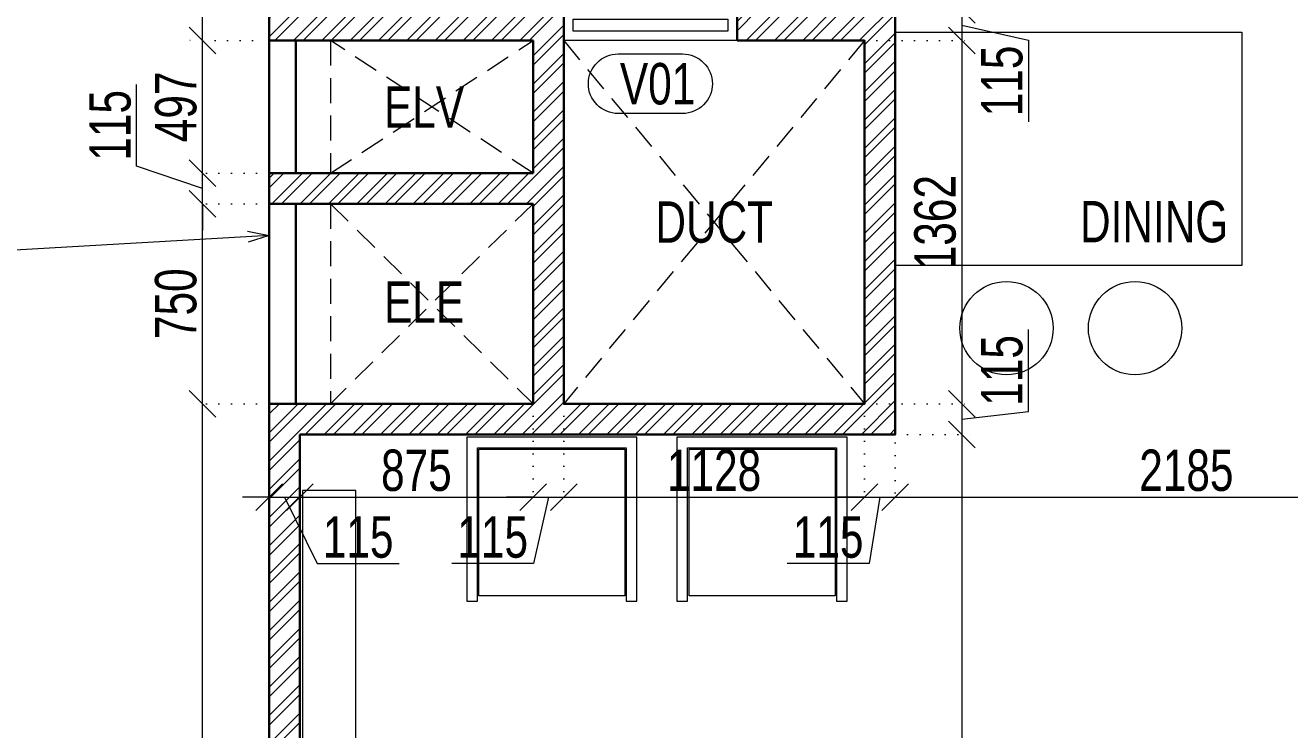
# Model space of a CAD drawing. Header units: inches. Extents: x 785882 to 928568, y 496782 to 576896.
# Drawn here: x 873649 to 878391, y 517957 to 520599 of the extents above; entities that cross this region are included whole.
import ezdxf
from ezdxf.enums import TextEntityAlignment as Align

# ---------------------------------------------------------------- set-up
doc = ezdxf.new("R2010")
doc.units = ezdxf.units.IN
doc.header["$LTSCALE"] = 750
doc.header["$MEASUREMENT"] = 0
doc.linetypes.add('DOT', pattern=[0.25, 0, -0.25])
doc.linetypes.add('HIDDEN2', pattern=[0.1875, 0.125, -0.0625])
for name, color, linetype, lineweight in [('d-fur', 250, 'Continuous', 9), ('DIMENSION WORKING-MSA', 222, 'Continuous', 13), ('DOTTED LINE-MSA', 3, 'HIDDEN2', 13), ('ELE-01-MSA', 7, 'Continuous', 30), ('FURNITURE-MSA', 251, 'Continuous', 5), ('TEXT DETAIL-MSA', 212, 'Continuous', 13), ('TEXT ROOM NAME-MSA', 210, 'Continuous', 13), ('WALL HATCH-MSA', 251, 'Continuous', 9), ('WALL-MSA', 32, 'Continuous', 30), ('WINDOE NO-MAS', 4, 'Continuous', 9), ('WINDOW-MSA', 50, 'Continuous', 13)]:
    doc.layers.add(name, color=color, linetype=linetype, lineweight=lineweight)
doc.styles.add('AR', font='swisscl.ttf')
doc.styles.add('ARIAL', font='swisscl.ttf', dxfattribs={"height": 360})
doc.styles.add('Arial-Reg', font='swisscl.ttf', dxfattribs={"height": 155})
doc.styles.add('Arial-Reg+0.8Sc', font='swisscl.ttf')
doc.styles.add('MtXpl_Swis721_LtCn_B', font='swisscl.ttf')
doc.dimstyles.new('100 K.T', dxfattribs={"dimtxt": 360, "dimasz": 80, "dimexe": 0.18, "dimexo": 0.0625, "dimgap": 1, "dimtad": 1, "dimdec": 0, "dimzin": 0, "dimdsep": 46, "dimtxsty": 'ARIAL', "dimblk": 'DOT', "dimcen": 0.09, "dimse1": 1, "dimse2": 1, "dimclrd": 50, "dimclrt": 256, "dimadec": 0, "dimazin": 0, "dimtfac": 1, "dimtdec": 0, "dimtofl": 0, "dimtmove": 1, "dimatfit": 0, "dimfxl": 1, "dimtolj": 1, "dimtzin": 0, "dimlwd": -1, "dimarcsym": 0})
doc.dimstyles.new('WORKING DIM', dxfattribs={"dimtxt": 155, "dimasz": 100, "dimexe": 50, "dimexo": 0, "dimgap": 20, "dimtad": 1, "dimdec": 0, "dimzin": 0, "dimdsep": 46, "dimtxsty": 'AR', "dimblk": 'OBLIQUE', "dimcen": 0.09, "dimdle": 50, "dimclrd": 256, "dimclre": 250, "dimclrt": 256, "dimadec": 0, "dimazin": 0, "dimtfac": 1, "dimtdec": 0, "dimtofl": 0, "dimtmove": 1, "dimatfit": 0, "dimfxl": 1, "dimtolj": 1, "dimtzin": 0, "dimlwd": -1, "dimlwe": -1, "dimarcsym": 0})

# ---------------------------------------------------------------- blocks, each defined once
blk = doc.blocks.new('_Dot')
at = {"linetype": 'ByBlock', "lineweight": -2}
blk.add_line((-0.5, 0), (-1, 0), dxfattribs=at)
at = {"linetype": 'ByBlock', "const_width": 0.5}
blk.add_lwpolyline([(-0.25, 0, 1), (0.25, 0, 1)], format="xyb", close=True, dxfattribs=at)
blk = doc.blocks.new('A$Caebde61c')
at = {"layer": 'FURNITURE-MSA'}
for points in [[(14925.5, -43505.7), (13625.5, -43505.7), (13625.5, -42630.7), (14925.5, -42630.7)], [(11602.6, -44349), (11402.6, -44349), (11402.6, -45999), (11602.6, -45999)]]:
    blk.add_lwpolyline(points, close=True, dxfattribs=at)
for centre in [(14043.1, -43741), (14525.5, -43741)]:
    blk.add_circle(centre, 175, dxfattribs=at)
blk = doc.blocks.new('Win-Tag-03')
blk.add_lwpolyline([(-130, 120), (130, 120, -0.414214), (250, 0), (250, 0, -0.414214), (130, -120), (-130, -120, -0.414214), (-250, 0), (-250, 0, -0.414214)], format="xyb", close=True)
blk = doc.blocks.new('_Oblique')
at = {"color": 0, "linetype": 'ByBlock', "lineweight": -2}
blk.add_line((-0.5, -0.5), (0.5, 0.5), dxfattribs=at)
blk = doc.blocks.new('*D1381')
at = {"layer": 'Defpoints', "color": 0, "ltscale": 0.25, "transparency": 16777216}
for p in [(876796.4, 520656.7), (876796.4, 520541.7), (877161.4, 520541.7)]:
    blk.add_point(p, dxfattribs=at)
at = {"layer": 'DIMENSION WORKING-MSA', "ltscale": 0.25, "transparency": 16777216}
for p, q in [((877161.4, 520656.7), (877161.4, 520756.7)), ((877161.4, 520656.7), (877161.4, 520541.7)), ((877161.4, 520599.2), (877411.4, 520543.8)), ((877161.4, 520541.7), (877161.4, 520441.7)), ((877411.4, 520543.8), (877411.4, 520237))]:
    blk.add_line(p, q, dxfattribs=at)
at = {"layer": 'DIMENSION WORKING-MSA', "color": 250, "linetype": 'DOT', "ltscale": 0.25, "transparency": 16777216}
for p, q in [((876796.4, 520656.7), (877211.4, 520656.7)), ((876796.4, 520541.7), (877211.4, 520541.7))]:
    blk.add_line(p, q, dxfattribs=at)
at = {"layer": 'DIMENSION WORKING-MSA', "ltscale": 0.25, "transparency": 16777216, "xscale": 100, "yscale": 100, "zscale": 100}
for p, rotation in [((877161.4, 520656.7), 270), ((877161.4, 520541.7), 90)]:
    blk.add_blockref('_Oblique', p, dxfattribs=dict(at, rotation=rotation))
at = {"layer": 'DIMENSION WORKING-MSA', "ltscale": 0.25, "transparency": 16777216, "insert": (877312.3, 520390.4), "char_height": 155, "attachment_point": 5, "rotation": 90, "style": 'AR'}
blk.add_mtext('\\A1;115', dxfattribs=at)
blk = doc.blocks.new('*D1382')
at = {"layer": 'Defpoints', "color": 0, "ltscale": 0.25, "transparency": 16777216}
for p in [(876796.4, 520541.7), (876796.4, 519180), (877161.4, 519180)]:
    blk.add_point(p, dxfattribs=at)
at = {"layer": 'DIMENSION WORKING-MSA', "ltscale": 0.25, "transparency": 16777216}
blk.add_line((877161.4, 520591.7), (877161.4, 519130), dxfattribs=at)
at = {"layer": 'DIMENSION WORKING-MSA', "color": 250, "linetype": 'DOT', "ltscale": 0.25, "transparency": 16777216}
for p, q in [((876796.4, 520541.7), (877211.4, 520541.7)), ((876796.4, 519180), (877211.4, 519180))]:
    blk.add_line(p, q, dxfattribs=at)
at = {"layer": 'DIMENSION WORKING-MSA', "ltscale": 0.25, "transparency": 16777216, "xscale": 100, "yscale": 100, "zscale": 100}
for p, rotation in [((877161.4, 520541.7), 90), ((877161.4, 519180), 270)]:
    blk.add_blockref('_Oblique', p, dxfattribs=dict(at, rotation=rotation))
at = {"layer": 'DIMENSION WORKING-MSA', "ltscale": 0.25, "transparency": 16777216, "insert": (877061.9, 519860.8), "char_height": 155, "attachment_point": 5, "rotation": 90, "style": 'AR'}
blk.add_mtext('\\A1;1362', dxfattribs=at)
blk = doc.blocks.new('*D1383')
at = {"layer": 'Defpoints', "color": 0, "ltscale": 0.25, "transparency": 16777216}
for p in [(876796.4, 519180), (876911.4, 519065), (877161.4, 519065)]:
    blk.add_point(p, dxfattribs=at)
at = {"layer": 'DIMENSION WORKING-MSA', "ltscale": 0.25, "transparency": 16777216}
for p, q in [((877411.4, 519151.3), (877411.4, 519458.1)), ((877161.4, 519230), (877161.4, 519015)), ((877161.4, 519122.5), (877411.4, 519151.3))]:
    blk.add_line(p, q, dxfattribs=at)
at = {"layer": 'DIMENSION WORKING-MSA', "color": 250, "linetype": 'DOT', "ltscale": 0.25, "transparency": 16777216}
for p, q in [((876796.4, 519180), (877211.4, 519180)), ((876911.4, 519065), (877211.4, 519065))]:
    blk.add_line(p, q, dxfattribs=at)
at = {"layer": 'DIMENSION WORKING-MSA', "ltscale": 0.25, "transparency": 16777216, "xscale": 100, "yscale": 100, "zscale": 100}
for p, rotation in [((877161.4, 519180), 90), ((877161.4, 519065), 270)]:
    blk.add_blockref('_Oblique', p, dxfattribs=dict(at, rotation=rotation))
at = {"layer": 'DIMENSION WORKING-MSA', "ltscale": 0.25, "transparency": 16777216, "insert": (877312.3, 519304.7), "char_height": 155, "attachment_point": 5, "rotation": 90, "style": 'AR'}
blk.add_mtext('\\A1;115', dxfattribs=at)
blk = doc.blocks.new('*D1384')
at = {"layer": 'Defpoints', "color": 0, "ltscale": 0.25, "transparency": 16777216}
for p in [(876911.4, 519065), (877161.4, 515845), (877161.4, 515845)]:
    blk.add_point(p, dxfattribs=at)
at = {"layer": 'DIMENSION WORKING-MSA', "ltscale": 0.25, "transparency": 16777216}
blk.add_line((877161.4, 519115), (877161.4, 515795), dxfattribs=at)
at = {"layer": 'DIMENSION WORKING-MSA', "color": 250, "linetype": 'DOT', "ltscale": 0.25, "transparency": 16777216}
for p, q in [((876911.4, 519065), (877211.4, 519065)), ((877161.4, 515845), (877111.4, 515845))]:
    blk.add_line(p, q, dxfattribs=at)
at = {"layer": 'DIMENSION WORKING-MSA', "ltscale": 0.25, "transparency": 16777216, "xscale": 100, "yscale": 100, "zscale": 100}
for p, rotation in [((877161.4, 519065), 90), ((877161.4, 515845), 270)]:
    blk.add_blockref('_Oblique', p, dxfattribs=dict(at, rotation=rotation))
at = {"layer": 'DIMENSION WORKING-MSA', "ltscale": 0.25, "transparency": 16777216, "insert": (877061.9, 517742.5), "char_height": 155, "attachment_point": 5, "rotation": 90, "style": 'AR'}
blk.add_mtext('\\A1;3220', dxfattribs=at)
blk = doc.blocks.new('*D1389')
at = {"layer": 'Defpoints', "color": 0, "ltscale": 0.25, "transparency": 16777216}
for p in [(874313.5, 519180), (874563.5, 519180), (874563.5, 515730)]:
    blk.add_point(p, dxfattribs=at)
at = {"layer": 'DIMENSION WORKING-MSA', "ltscale": 0.25, "transparency": 16777216}
blk.add_line((874313.5, 515680), (874313.5, 519230), dxfattribs=at)
at = {"layer": 'DIMENSION WORKING-MSA', "color": 250, "linetype": 'DOT', "ltscale": 0.25, "transparency": 16777216}
for p, q in [((874563.5, 519180), (874263.5, 519180)), ((874563.5, 515730), (874263.5, 515730))]:
    blk.add_line(p, q, dxfattribs=at)
at = {"layer": 'DIMENSION WORKING-MSA', "ltscale": 0.25, "transparency": 16777216, "xscale": 100, "yscale": 100, "zscale": 100}
for p, rotation in [((874313.5, 519180), 90), ((874313.5, 515730), 270)]:
    blk.add_blockref('_Oblique', p, dxfattribs=dict(at, rotation=rotation))
at = {"layer": 'DIMENSION WORKING-MSA', "ltscale": 0.25, "transparency": 16777216, "insert": (874214, 517455), "char_height": 155, "attachment_point": 5, "rotation": 90, "style": 'AR'}
blk.add_mtext('\\A1;3450', dxfattribs=at)
blk = doc.blocks.new('*D1390')
at = {"layer": 'Defpoints', "color": 0, "ltscale": 0.25, "transparency": 16777216}
for p in [(874313.5, 519930), (874563.5, 519930), (874563.5, 519180)]:
    blk.add_point(p, dxfattribs=at)
at = {"layer": 'DIMENSION WORKING-MSA', "ltscale": 0.25, "transparency": 16777216}
blk.add_line((874313.5, 519130), (874313.5, 519980), dxfattribs=at)
at = {"layer": 'DIMENSION WORKING-MSA', "color": 250, "linetype": 'DOT', "ltscale": 0.25, "transparency": 16777216}
for p, q in [((874563.5, 519930), (874263.5, 519930)), ((874563.5, 519180), (874263.5, 519180))]:
    blk.add_line(p, q, dxfattribs=at)
at = {"layer": 'DIMENSION WORKING-MSA', "ltscale": 0.25, "transparency": 16777216, "xscale": 100, "yscale": 100, "zscale": 100}
for p, rotation in [((874313.5, 519930), 90), ((874313.5, 519180), 270)]:
    blk.add_blockref('_Oblique', p, dxfattribs=dict(at, rotation=rotation))
at = {"layer": 'DIMENSION WORKING-MSA', "ltscale": 0.25, "transparency": 16777216, "insert": (874214.1, 519555), "char_height": 155, "attachment_point": 5, "rotation": 90, "style": 'AR'}
blk.add_mtext('\\A1;750', dxfattribs=at)
blk = doc.blocks.new('*D1391')
at = {"layer": 'Defpoints', "color": 0, "ltscale": 0.25, "transparency": 16777216}
for p in [(874313.5, 520045), (874563.5, 520045), (874563.5, 519930)]:
    blk.add_point(p, dxfattribs=at)
at = {"layer": 'DIMENSION WORKING-MSA', "ltscale": 0.25, "transparency": 16777216}
for p, q in [((874066.7, 520070.4), (874066.7, 520377.2)), ((874313.5, 520045), (874313.5, 520145)), ((874313.5, 519987.5), (874066.7, 520070.4)), ((874313.5, 519930), (874313.5, 520045)), ((874313.5, 519930), (874313.5, 519830))]:
    blk.add_line(p, q, dxfattribs=at)
at = {"layer": 'DIMENSION WORKING-MSA', "color": 250, "linetype": 'DOT', "ltscale": 0.25, "transparency": 16777216}
for p, q in [((874563.5, 520045), (874263.5, 520045)), ((874563.5, 519930), (874263.5, 519930))]:
    blk.add_line(p, q, dxfattribs=at)
at = {"layer": 'DIMENSION WORKING-MSA', "ltscale": 0.25, "transparency": 16777216, "xscale": 100, "yscale": 100, "zscale": 100}
for p, rotation in [((874313.5, 520045), 270), ((874313.5, 519930), 90)]:
    blk.add_blockref('_Oblique', p, dxfattribs=dict(at, rotation=rotation))
at = {"layer": 'DIMENSION WORKING-MSA', "ltscale": 0.25, "transparency": 16777216, "insert": (873967.6, 520223.8), "char_height": 155, "attachment_point": 5, "rotation": 90, "style": 'AR'}
blk.add_mtext('\\A1;115', dxfattribs=at)
blk = doc.blocks.new('*D1392')
at = {"layer": 'Defpoints', "color": 0, "ltscale": 0.25, "transparency": 16777216}
for p in [(874313.5, 520541.7), (874501.8, 520541.7), (874563.5, 520045)]:
    blk.add_point(p, dxfattribs=at)
at = {"layer": 'DIMENSION WORKING-MSA', "ltscale": 0.25, "transparency": 16777216}
blk.add_line((874313.5, 519995), (874313.5, 520591.7), dxfattribs=at)
at = {"layer": 'DIMENSION WORKING-MSA', "color": 250, "linetype": 'DOT', "ltscale": 0.25, "transparency": 16777216}
for p, q in [((874501.8, 520541.7), (874263.5, 520541.7)), ((874563.5, 520045), (874263.5, 520045))]:
    blk.add_line(p, q, dxfattribs=at)
at = {"layer": 'DIMENSION WORKING-MSA', "ltscale": 0.25, "transparency": 16777216, "xscale": 100, "yscale": 100, "zscale": 100}
for p, rotation in [((874313.5, 520541.7), 90), ((874313.5, 520045), 270)]:
    blk.add_blockref('_Oblique', p, dxfattribs=dict(at, rotation=rotation))
at = {"layer": 'DIMENSION WORKING-MSA', "ltscale": 0.25, "transparency": 16777216, "insert": (874214.2, 520293.3), "char_height": 155, "attachment_point": 5, "rotation": 90, "style": 'AR'}
blk.add_mtext('\\A1;497', dxfattribs=at)
blk = doc.blocks.new('*D1393')
at = {"layer": 'Defpoints', "color": 0, "ltscale": 0.25, "transparency": 16777216}
for p in [(874313.5, 522171.7), (874563.5, 522171.7), (874501.8, 520541.7)]:
    blk.add_point(p, dxfattribs=at)
at = {"layer": 'DIMENSION WORKING-MSA', "ltscale": 0.25, "transparency": 16777216}
blk.add_line((874313.5, 520491.7), (874313.5, 522221.7), dxfattribs=at)
at = {"layer": 'DIMENSION WORKING-MSA', "color": 250, "linetype": 'DOT', "ltscale": 0.25, "transparency": 16777216}
for p, q in [((874563.5, 522171.7), (874263.5, 522171.7)), ((874501.8, 520541.7), (874263.5, 520541.7))]:
    blk.add_line(p, q, dxfattribs=at)
at = {"layer": 'DIMENSION WORKING-MSA', "ltscale": 0.25, "transparency": 16777216, "xscale": 100, "yscale": 100, "zscale": 100}
for p, rotation in [((874313.5, 522171.7), 90), ((874313.5, 520541.7), 270)]:
    blk.add_blockref('_Oblique', p, dxfattribs=dict(at, rotation=rotation))
at = {"layer": 'DIMENSION WORKING-MSA', "ltscale": 0.25, "transparency": 16777216, "insert": (874214, 521356.7), "char_height": 155, "attachment_point": 5, "rotation": 90, "style": 'AR'}
blk.add_mtext('\\A1;1630', dxfattribs=at)
blk = doc.blocks.new('*D1231')
at = {"layer": 'Defpoints', "color": 0, "ltscale": 0.25, "transparency": 16777216}
for p in [(874563.5, 518830), (874678.5, 518830), (874678.5, 518830)]:
    blk.add_point(p, dxfattribs=at)
at = {"layer": 'DIMENSION WORKING-MSA', "color": 250, "linetype": 'DOT', "ltscale": 0.25, "transparency": 16777216}
for p, q in [((874563.5, 518830), (874563.5, 518880)), ((874678.5, 518830), (874678.5, 518880))]:
    blk.add_line(p, q, dxfattribs=at)
at = {"layer": 'DIMENSION WORKING-MSA', "ltscale": 0.25, "transparency": 16777216}
for p, q in [((874563.5, 518830), (874463.5, 518830)), ((874563.5, 518830), (874678.5, 518830)), ((874621, 518830), (874744.1, 518580)), ((874678.5, 518830), (874778.5, 518830)), ((874744.1, 518580), (875050.9, 518580))]:
    blk.add_line(p, q, dxfattribs=at)
at = {"layer": 'DIMENSION WORKING-MSA', "ltscale": 0.25, "transparency": 16777216, "xscale": 100, "yscale": 100, "zscale": 100}
blk.add_blockref('_Oblique', (874563.5, 518830), dxfattribs=at)
at = {"layer": 'DIMENSION WORKING-MSA', "ltscale": 0.25, "transparency": 16777216, "xscale": 100, "yscale": 100, "zscale": 100, "rotation": 180}
blk.add_blockref('_Oblique', (874678.5, 518830), dxfattribs=at)
at = {"layer": 'DIMENSION WORKING-MSA', "ltscale": 0.25, "transparency": 16777216, "insert": (874897.5, 518679), "char_height": 155, "attachment_point": 5, "style": 'AR'}
blk.add_mtext('\\A1;115', dxfattribs=at)
blk = doc.blocks.new('*D1232')
at = {"layer": 'Defpoints', "color": 0, "ltscale": 0.25, "transparency": 16777216}
for p in [(875553.4, 519180), (874678.5, 518830), (875553.4, 518830)]:
    blk.add_point(p, dxfattribs=at)
at = {"layer": 'DIMENSION WORKING-MSA', "color": 250, "linetype": 'DOT', "ltscale": 0.25, "transparency": 16777216}
for p, q in [((875553.4, 519180), (875553.4, 518780)), ((874678.5, 518830), (874678.5, 518880))]:
    blk.add_line(p, q, dxfattribs=at)
at = {"layer": 'DIMENSION WORKING-MSA', "ltscale": 0.25, "transparency": 16777216}
blk.add_line((874628.5, 518830), (875603.4, 518830), dxfattribs=at)
at = {"layer": 'DIMENSION WORKING-MSA', "ltscale": 0.25, "transparency": 16777216, "xscale": 100, "yscale": 100, "zscale": 100, "rotation": 180}
blk.add_blockref('_Oblique', (874678.5, 518830), dxfattribs=at)
at = {"layer": 'DIMENSION WORKING-MSA', "ltscale": 0.25, "transparency": 16777216, "xscale": 100, "yscale": 100, "zscale": 100}
blk.add_blockref('_Oblique', (875553.4, 518830), dxfattribs=at)
at = {"layer": 'DIMENSION WORKING-MSA', "ltscale": 0.25, "transparency": 16777216, "insert": (875115.9, 518929.3), "char_height": 155, "attachment_point": 5, "style": 'AR'}
blk.add_mtext('\\A1;875', dxfattribs=at)
blk = doc.blocks.new('*D1233')
at = {"layer": 'Defpoints', "color": 0, "ltscale": 0.25, "transparency": 16777216}
for p in [(875553.4, 519180), (875668.4, 519180), (875668.4, 518830)]:
    blk.add_point(p, dxfattribs=at)
at = {"layer": 'DIMENSION WORKING-MSA', "color": 250, "linetype": 'DOT', "ltscale": 0.25, "transparency": 16777216}
for p, q in [((875553.4, 519180), (875553.4, 518780)), ((875668.4, 519180), (875668.4, 518780))]:
    blk.add_line(p, q, dxfattribs=at)
at = {"layer": 'DIMENSION WORKING-MSA', "ltscale": 0.25, "transparency": 16777216}
for p, q in [((875553.4, 518830), (875453.4, 518830)), ((875553.4, 518830), (875668.4, 518830)), ((875610.9, 518830), (875555.6, 518580)), ((875668.4, 518830), (875768.4, 518830)), ((875555.6, 518580), (875248.7, 518580))]:
    blk.add_line(p, q, dxfattribs=at)
at = {"layer": 'DIMENSION WORKING-MSA', "ltscale": 0.25, "transparency": 16777216, "xscale": 100, "yscale": 100, "zscale": 100}
blk.add_blockref('_Oblique', (875553.4, 518830), dxfattribs=at)
at = {"layer": 'DIMENSION WORKING-MSA', "ltscale": 0.25, "transparency": 16777216, "xscale": 100, "yscale": 100, "zscale": 100, "rotation": 180}
blk.add_blockref('_Oblique', (875668.4, 518830), dxfattribs=at)
at = {"layer": 'DIMENSION WORKING-MSA', "ltscale": 0.25, "transparency": 16777216, "insert": (875402.2, 518679), "char_height": 155, "attachment_point": 5, "style": 'AR'}
blk.add_mtext('\\A1;115', dxfattribs=at)
blk = doc.blocks.new('*D1234')
at = {"layer": 'Defpoints', "color": 0, "ltscale": 0.25, "transparency": 16777216}
for p in [(875668.4, 519180), (876796.4, 519180), (876796.4, 518830)]:
    blk.add_point(p, dxfattribs=at)
at = {"layer": 'DIMENSION WORKING-MSA', "color": 250, "linetype": 'DOT', "ltscale": 0.25, "transparency": 16777216}
for p, q in [((875668.4, 519180), (875668.4, 518780)), ((876796.4, 519180), (876796.4, 518780))]:
    blk.add_line(p, q, dxfattribs=at)
at = {"layer": 'DIMENSION WORKING-MSA', "ltscale": 0.25, "transparency": 16777216}
blk.add_line((875618.4, 518830), (876846.4, 518830), dxfattribs=at)
at = {"layer": 'DIMENSION WORKING-MSA', "ltscale": 0.25, "transparency": 16777216, "xscale": 100, "yscale": 100, "zscale": 100, "rotation": 180}
blk.add_blockref('_Oblique', (875668.4, 518830), dxfattribs=at)
at = {"layer": 'DIMENSION WORKING-MSA', "ltscale": 0.25, "transparency": 16777216, "xscale": 100, "yscale": 100, "zscale": 100}
blk.add_blockref('_Oblique', (876796.4, 518830), dxfattribs=at)
at = {"layer": 'DIMENSION WORKING-MSA', "ltscale": 0.25, "transparency": 16777216, "insert": (876232.4, 518929.3), "char_height": 155, "attachment_point": 5, "style": 'AR'}
blk.add_mtext('\\A1;1128', dxfattribs=at)
blk = doc.blocks.new('*D1235')
at = {"layer": 'Defpoints', "color": 0, "ltscale": 0.25, "transparency": 16777216}
for p in [(876796.4, 519180), (876911.4, 519080), (876911.4, 518830)]:
    blk.add_point(p, dxfattribs=at)
at = {"layer": 'DIMENSION WORKING-MSA', "color": 250, "linetype": 'DOT', "ltscale": 0.25, "transparency": 16777216}
for p, q in [((876796.4, 519180), (876796.4, 518780)), ((876911.4, 519080), (876911.4, 518780))]:
    blk.add_line(p, q, dxfattribs=at)
at = {"layer": 'DIMENSION WORKING-MSA', "ltscale": 0.25, "transparency": 16777216}
for p, q in [((876796.4, 518830), (876696.4, 518830)), ((876796.4, 518830), (876911.4, 518830)), ((876853.9, 518830), (876813.6, 518580)), ((876911.4, 518830), (877011.4, 518830)), ((876813.6, 518580), (876506.7, 518580))]:
    blk.add_line(p, q, dxfattribs=at)
at = {"layer": 'DIMENSION WORKING-MSA', "ltscale": 0.25, "transparency": 16777216, "xscale": 100, "yscale": 100, "zscale": 100}
blk.add_blockref('_Oblique', (876796.4, 518830), dxfattribs=at)
at = {"layer": 'DIMENSION WORKING-MSA', "ltscale": 0.25, "transparency": 16777216, "xscale": 100, "yscale": 100, "zscale": 100, "rotation": 180}
blk.add_blockref('_Oblique', (876911.4, 518830), dxfattribs=at)
at = {"layer": 'DIMENSION WORKING-MSA', "ltscale": 0.25, "transparency": 16777216, "insert": (876660.2, 518679), "char_height": 155, "attachment_point": 5, "style": 'AR'}
blk.add_mtext('\\A1;115', dxfattribs=at)
blk = doc.blocks.new('*D1236')
at = {"layer": 'Defpoints', "color": 0, "ltscale": 0.25, "transparency": 16777216}
for p in [(879096, 519231.9), (876911.4, 519080), (879096, 518830)]:
    blk.add_point(p, dxfattribs=at)
at = {"layer": 'DIMENSION WORKING-MSA', "color": 250, "linetype": 'DOT', "ltscale": 0.25, "transparency": 16777216}
for p, q in [((879096, 519231.9), (879096, 518780)), ((876911.4, 519080), (876911.4, 518780))]:
    blk.add_line(p, q, dxfattribs=at)
at = {"layer": 'DIMENSION WORKING-MSA', "ltscale": 0.25, "transparency": 16777216}
blk.add_line((876861.4, 518830), (879146, 518830), dxfattribs=at)
at = {"layer": 'DIMENSION WORKING-MSA', "ltscale": 0.25, "transparency": 16777216, "xscale": 100, "yscale": 100, "zscale": 100, "rotation": 180}
blk.add_blockref('_Oblique', (876911.4, 518830), dxfattribs=at)
at = {"layer": 'DIMENSION WORKING-MSA', "ltscale": 0.25, "transparency": 16777216, "xscale": 100, "yscale": 100, "zscale": 100}
blk.add_blockref('_Oblique', (879096, 518830), dxfattribs=at)
at = {"layer": 'DIMENSION WORKING-MSA', "ltscale": 0.25, "transparency": 16777216, "insert": (878003.7, 518929.3), "char_height": 155, "attachment_point": 5, "style": 'AR'}
blk.add_mtext('\\A1;2185', dxfattribs=at)

msp = doc.modelspace()

# ---------------------------------------------------------------- hatches: boundary and pattern name
at = {"layer": 'WALL HATCH-MSA'}
h = msp.add_hatch(dxfattribs=at)
h.set_pattern_fill('ANSI32', color=256, scale=200)
h.set_pattern_definition([(45, (36976.4, 0), (-53.0330086, 53.0330086), []), (45, (37011.755, 0), (-53.0330086, 53.0330086), [])])
h.paths.add_polyline_path([(878126, 525140.7), (878126, 525255.7), (874814.1, 525255.7), (874814.1, 525140.7), (875477.9, 525140.7), (875477.9, 522171.7), (874563.5, 522171.7), (874563.5, 520541.7), (875553.4, 520541.7), (875553.4, 520045), (874563.5, 520045), (874563.5, 519930), (875553.4, 519930), (875553.4, 519180), (874563.5, 519180), (874563.5, 515730), (874793.5, 515730), (874793.5, 515845), (874678.5, 515845), (874678.5, 519065), (876911.4, 519065), (876911.4, 521191.7), (876796.4, 521191.7), (876796.4, 520656.7), (876318.4, 520656.7), (876318.4, 520541.7), (876796.4, 520541.7), (876796.4, 519180), (875668.4, 519180), (875668.4, 520656.7), (874678.5, 520656.7), (874678.5, 521941.7), (878196, 521941.7), (878196, 522056.7), (875592.9, 522056.7), (875592.9, 525140.7)])

# ---------------------------------------------------------------- linework, layer by layer
at = {"layer": 'd-fur', "ltscale": 100}
for points in [[(875304.6, 518438.8), (875344.6, 518438.8), (875344.6, 519015), (875903.3, 519015), (875903.3, 518438.8), (875943.3, 518438.8), (875943.3, 519055), (875304.6, 519055)], [(876093.3, 518438.8), (876133.3, 518438.8), (876133.3, 519015), (876692, 519015), (876692, 518438.8), (876732, 518438.8), (876732, 519055), (876093.3, 519055)], [(875897.3, 518458.8), (875350.6, 518458.8), (875350.6, 519009), (875897.3, 519009)], [(876686, 518458.8), (876139.3, 518458.8), (876139.3, 519009), (876686, 519009)]]:
    msp.add_lwpolyline(points, close=True, dxfattribs=at)
at = {"layer": 'DOTTED LINE-MSA'}
for p, q in [((874793.5, 520541.7), (874793.5, 520045)), ((875553.4, 520045), (874793.5, 520541.7)), ((874793.5, 520045), (875553.4, 520541.7)), ((875668.4, 520541.7), (876796.4, 519180)), ((876796.4, 520541.7), (875668.4, 519180)), ((874793.5, 519930), (874793.5, 519180)), ((875553.4, 519930), (874793.5, 519180)), ((874793.5, 519930), (875553.4, 519180))]:
    msp.add_line(p, q, dxfattribs=at)
at = {"layer": 'ELE-01-MSA'}
for p, q in [((874563.5, 520541.7), (874563.5, 520045)), ((874663.5, 520541.7), (874663.5, 520045)), ((874563.5, 519930), (874563.5, 519180)), ((874663.5, 519930), (874663.5, 519180))]:
    msp.add_line(p, q, dxfattribs=at)
at = {"layer": 'WALL-MSA'}
for p, q in [((874563.5, 522171.7), (874563.5, 520541.7)), ((876911.4, 519065), (876911.4, 521191.7)), ((875668.4, 519180), (875668.4, 520656.7)), ((876318.4, 520541.7), (876318.4, 520656.7)), ((875553.4, 520541.7), (874563.5, 520541.7)), ((875553.4, 520045), (875553.4, 520541.7)), ((876796.4, 520541.7), (876318.4, 520541.7)), ((876796.4, 519180), (876796.4, 520541.7)), ((875553.4, 520045), (874563.5, 520045)), ((874563.5, 520045), (874563.5, 519930)), ((875553.4, 519930), (874563.5, 519930)), ((875553.4, 519180), (875553.4, 519930)), ((875553.4, 519180), (874563.5, 519180)), ((874563.5, 519180), (874563.5, 515730)), ((876796.4, 519180), (875668.4, 519180)), ((876911.4, 519065), (874678.5, 519065)), ((874678.5, 519065), (874678.5, 515845))]:
    msp.add_line(p, q, dxfattribs=at)
at = {"layer": 'WINDOW-MSA'}
msp.add_line((876318.4, 520541.7), (875668.4, 520541.7), dxfattribs=at)
msp.add_lwpolyline([(875703.4, 520621.7), (876283.4, 520621.7), (876283.4, 520576.7), (875703.4, 520576.7)], close=True, dxfattribs=at)

# ---------------------------------------------------------------- block references
at = {"layer": 'FURNITURE-MSA'}
msp.add_blockref('A$Caebde61c', (863285.9, 563204), dxfattribs=at)
at = {"layer": 'WINDOE NO-MAS', "xscale": 0.9300595238095237, "yscale": 0.9300595238095237, "zscale": 0.9300595238095237}
msp.add_blockref('Win-Tag-03', (875993.4, 520380), dxfattribs=at)

# ---------------------------------------------------------------- texts
at = {"layer": 'TEXT ROOM NAME-MSA', "lineweight": 0}
for s, style, p in [('ELV', 'Arial-Reg', (874994.7, 520214.7)), ('DUCT', 'Arial-Reg', (876012.4, 519783.8)), ('DINING', 'MtXpl_Swis721_LtCn_B', (877604.9, 519785.3, 0)), ('ELE', 'Arial-Reg', (874994.7, 519483.5))]:
    msp.add_text(s, height=155, dxfattribs=dict(at, style=style)).set_placement(p)
at = {"layer": 'WINDOE NO-MAS', "style": 'Arial-Reg+0.8Sc'}
msp.add_text('V01', height=155, dxfattribs=at).set_placement((876020.6, 520380), align=Align.MIDDLE_CENTER)

# ---------------------------------------------------------------- dimensions: what is measured, and where the dimension line sits
at = {"layer": 'DIMENSION WORKING-MSA', "ltscale": 0.25}
for base, p1, p2, angle, picture, middle in [((874313.5, 522171.7), (874501.8, 520541.7), (874563.5, 522171.7), 270, '*D1393', (874214, 521356.7)), ((874313.5, 520541.7), (874563.5, 520045), (874501.8, 520541.7), 270, '*D1392', (874214.2, 520293.3)), ((877161.4, 519180), (876796.4, 520541.7), (876796.4, 519180), 270, '*D1382', (877061.9, 519860.8)), ((874313.5, 519930), (874563.5, 519180), (874563.5, 519930), 270, '*D1390', (874214.1, 519555)), ((874313.5, 519180), (874563.5, 515730), (874563.5, 519180), 270, '*D1389', (874214, 517455)), ((879096, 518830), (876911.4, 519080), (879096, 519231.9), 180, '*D1236', (878003.7, 518929.3)), ((875553.4, 518830), (874678.5, 518830), (875553.4, 519180), 180, '*D1232', (875115.9, 518929.3)), ((876796.4, 518830), (875668.4, 519180), (876796.4, 519180), 180, '*D1234', (876232.4, 518929.3))]:
    dim = msp.add_linear_dim(base=base, p1=p1, p2=p2, angle=angle, dimstyle='WORKING DIM', dxfattribs=at)
    dim.commit()
    dim.dimension.update_dxf_attribs({"geometry": picture, "text_midpoint": middle})
for base, p1, p2, angle, picture, middle in [((877161.4, 520541.7), (876796.4, 520656.7), (876796.4, 520541.7), 270, '*D1381', (877411.4, 520523.8)), ((874313.5, 520045), (874563.5, 519930), (874563.5, 520045), 270, '*D1391', (874066.7, 520090.4)), ((877161.4, 519065), (876796.4, 519180), (876911.4, 519065), 270, '*D1383', (877411.4, 519171.3)), ((875668.4, 518830), (875553.4, 519180), (875668.4, 519180), 180, '*D1233', (875535.6, 518580)), ((876911.4, 518830), (876796.4, 519180), (876911.4, 519080), 180, '*D1235', (876793.6, 518580)), ((877161.4, 515845), (876911.4, 519065), (877161.4, 515845), 270, '*D1384', (877161.4, 517742.5)), ((874678.5, 518830), (874563.5, 518830), (874678.5, 518830), 180, '*D1231', (874764.1, 518580))]:
    dim = msp.add_linear_dim(base=base, p1=p1, p2=p2, angle=angle, dimstyle='WORKING DIM', dxfattribs=at)
    dim.commit()
    dim.dimension.update_dxf_attribs({"geometry": picture, "text_midpoint": middle, "dimtype": 160})

# ---------------------------------------------------------------- leaders
at = {"layer": 'TEXT DETAIL-MSA'}
msp.add_leader([(874563.5, 519810.4), (873485.9, 519749.3), (873485.9, 518267.3)], dimstyle='100 K.T', override={"dimgap": 1, "dimtad": 0, "dimclrd": 256, "dimldrblk": 'Open30'}, dxfattribs=at)

doc.saveas('drawing.dxf')
